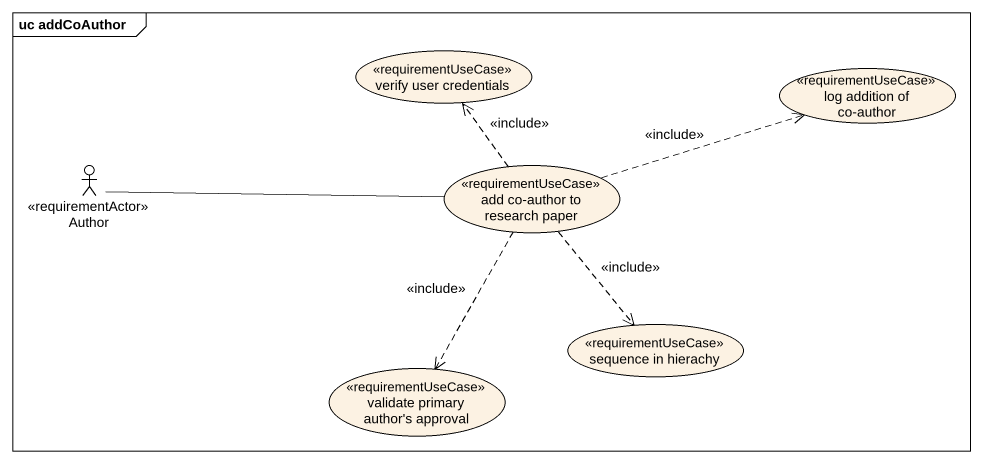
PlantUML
@startuml
mainframe uc addCoAuthor
usecase "verify user credentials" as verify_user_credentials <<requirementUseCase>>
usecase "log addition of co-author" as log_addition_of_co_author <<requirementUseCase>>
actor Author <<requirementActor>>
usecase "add co-author to research paper" as add_co_author_to_research <<requirementUseCase>>
usecase "validate primary author's approval" as validate_primary_author_s <<requirementUseCase>>
usecase "sequence in hierachy" as sequence_in_hierachy <<requirementUseCase>>
Author -right- add_co_author_to_research
add_co_author_to_research .up.> verify_user_credentials : <<include>>
add_co_author_to_research .right.> log_addition_of_co_author : <<include>>
add_co_author_to_research ..> validate_primary_author_s : <<include>>
add_co_author_to_research ..> sequence_in_hierachy : <<include>>
@enduml
